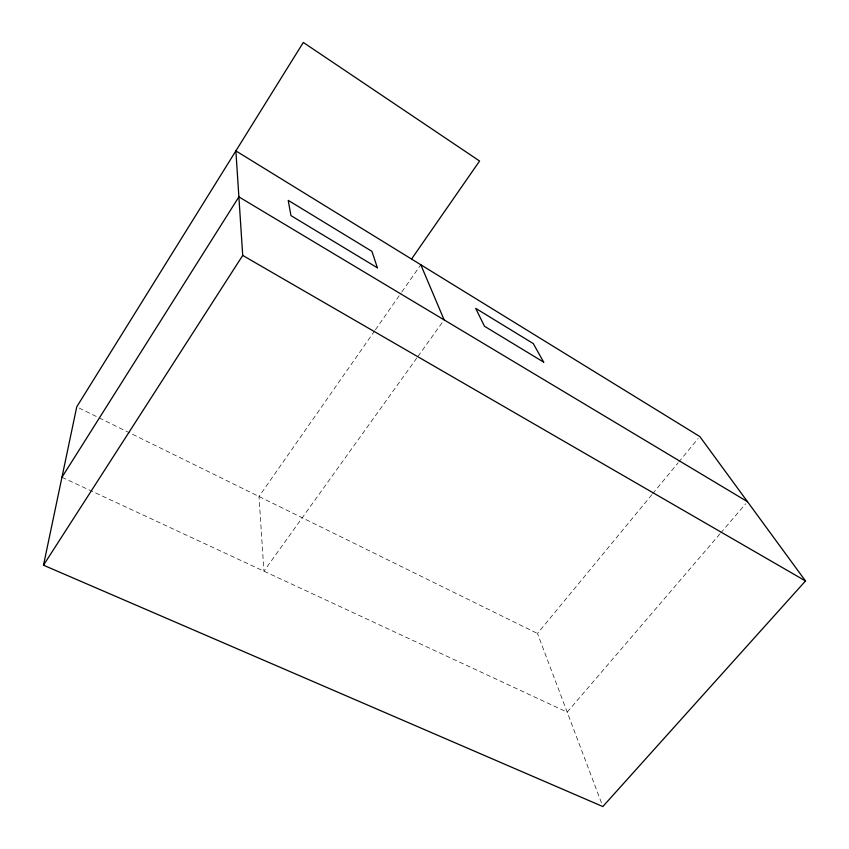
<?xml version="1.0" encoding="UTF-8"?>
<svg xmlns="http://www.w3.org/2000/svg" width="849" height="849" viewBox="0 0 849 849"><rect width="100%" height="100%" fill="white"/><g stroke="black" fill="none" stroke-linecap="round" stroke-linejoin="round"><path stroke-width="0.64" stroke-dasharray="4.25 3.18" d="M374.685 330.823L258.998 496.506L263.933 571.186L417.177 357.471M375.438 329.73L401.142 292.916M401.906 291.833L420.807 264.761M417.952 356.4L442.584 322.036M601.463 802.867L537.491 633.492L651.873 494.702M652.711 493.683L677.937 463.066M678.776 462.047L698.122 438.572M719.899 533.925L567.196 712.152L63.155 477.849M720.759 532.917L745.772 503.712M79.106 408.019L98.038 417.337M99.227 417.91L537.491 633.492"/><path stroke-width="1.27" d="M43.49 565.201L242.718 255.432L235.873 150.899L699.799 436.535L805.51 580.96L602.843 806.55L43.49 565.201L76.739 406.851L303.305 42.45L479.589 161.023L411.532 259.051M61.945 477.287L238.887 196.883L747.502 501.706M242.718 255.432L805.51 580.96M420.807 264.761L444.133 319.893M377.412 267.828L290.942 215.593L288.214 200.353L371.915 251.346L377.412 267.828M543.7 362.173L484.471 326.239L475.695 308.357L533.278 343.58L543.7 362.173"/></g></svg>
